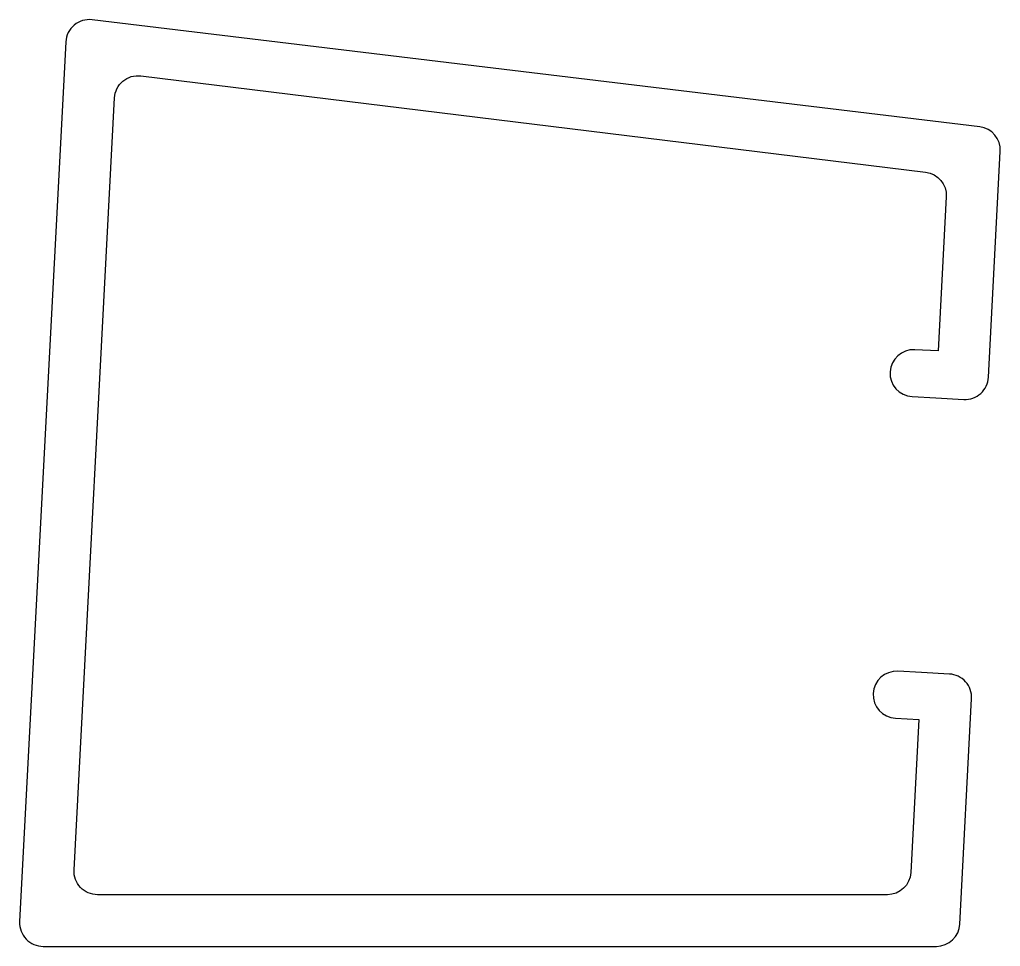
# Model space of a CAD drawing. Extents: x 102.8 to 123.6, y 212.2 to 231.9.
import ezdxf

# ---------------------------------------------------------------- set-up
doc = ezdxf.new("R2010")
doc.units = 0
doc.layers.get('0').update_dxf_attribs({"linetype": 'CONTINUOUS'})

msp = doc.modelspace()

# ---------------------------------------------------------------- linework, layer by layer
at = {"color": 0}
msp.add_lwpolyline([(104.424, 213.254, -0.429634), (103.924, 213.78), (104.785, 230.201, -0.434812), (105.345, 230.671), (122.036, 228.621, -0.39391), (122.475, 228.099), (122.303, 224.82), (121.804, 224.846, 1), (121.751, 223.848), (122.251, 223.822), (122.848, 223.79, 0.414214), (123.374, 224.263), (123.625, 229.065, 0.394534), (123.186, 229.587), (104.307, 231.864, 0.434171), (103.748, 231.394), (102.767, 212.681, 0.429634), (103.266, 212.155), (122.265, 212.155, 0.39896), (122.764, 212.629), (123.015, 217.423, 0.414214), (122.542, 217.948), (121.945, 217.98), (121.445, 218.006, 1), (121.393, 217.007), (121.892, 216.981), (121.722, 213.727, -0.39896), (121.222, 213.254)], format="xyb", close=True, dxfattribs=at)

doc.saveas('drawing.dxf')
